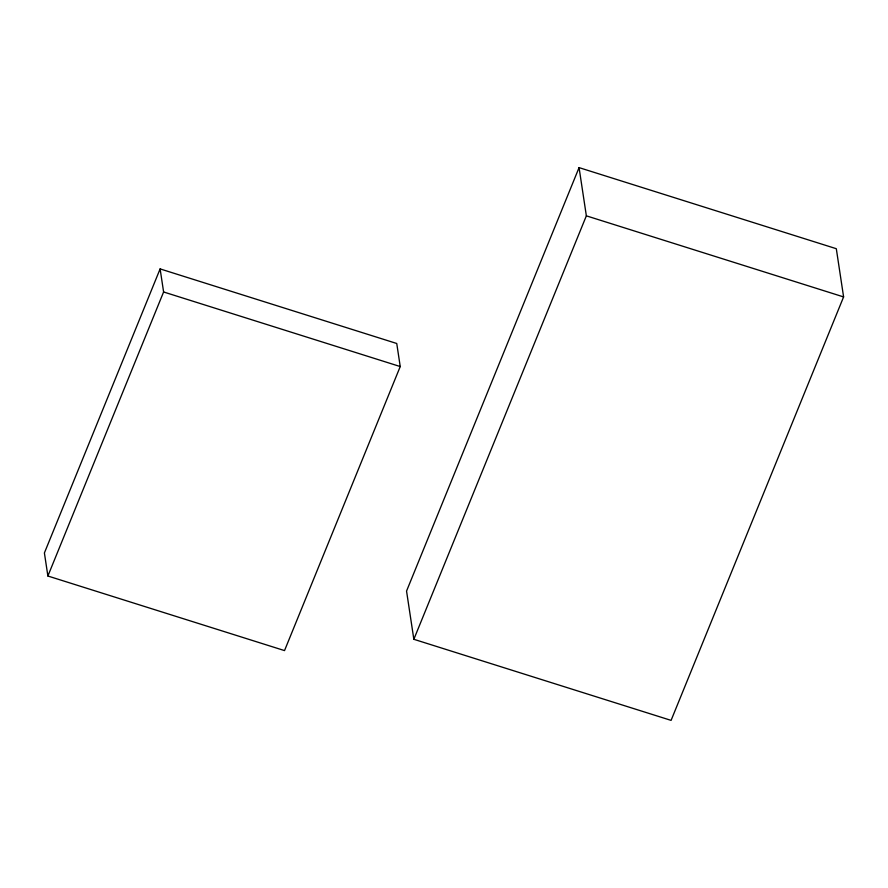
<?xml version="1.0" encoding="UTF-8"?>
<svg xmlns="http://www.w3.org/2000/svg" width="888" height="888" viewBox="0 0 888 888"><rect width="100%" height="100%" fill="white"/><g stroke="black" fill="none" stroke-linecap="round" stroke-linejoin="round"><path stroke-width="1.33" d="M160.118 268.909L44.4 552.947L47.885 576.012L284.526 650.593L400.233 366.555L396.747 343.49L160.118 268.909L163.603 291.974L47.885 576.012M579.065 167.621L406.549 591.075L413.841 639.293L671.084 720.379L843.6 296.925L836.307 248.707L579.065 167.621L586.358 215.84L413.841 639.293M586.358 215.84L843.6 296.925M163.603 291.974L400.233 366.555"/></g></svg>
